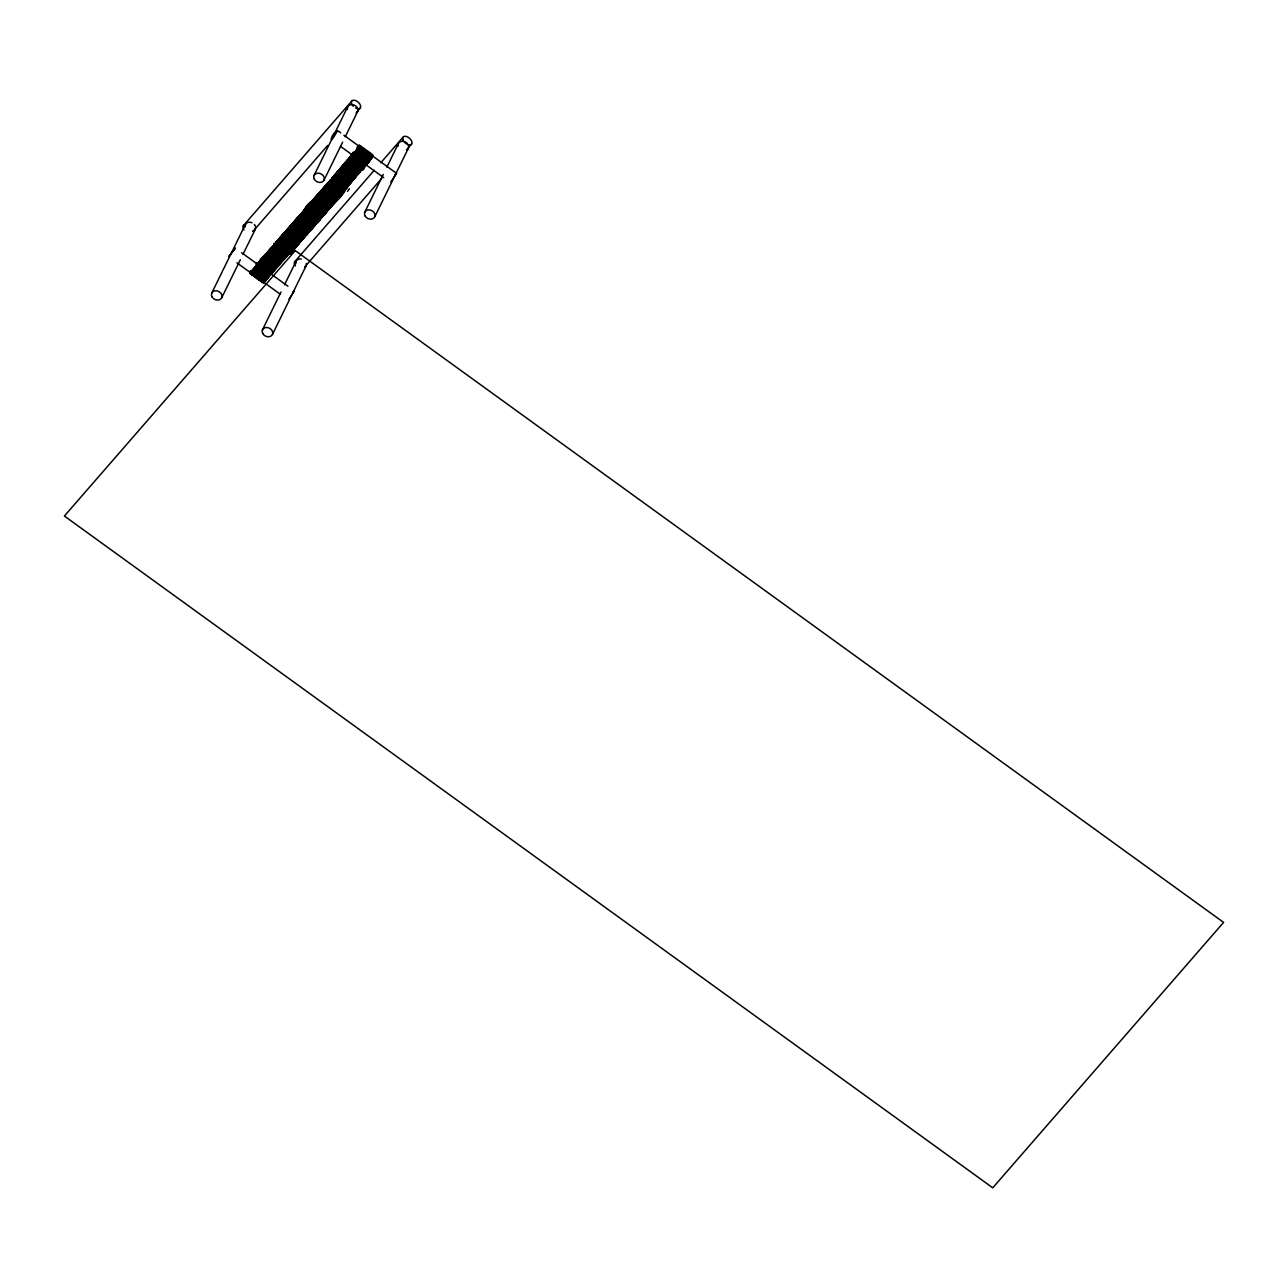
<?xml version="1.0" encoding="UTF-8"?>
<svg xmlns="http://www.w3.org/2000/svg" width="1288" height="1288" viewBox="0 0 1288 1288"><rect width="100%" height="100%" fill="white"/><g stroke="black" fill="none" stroke-linecap="round" stroke-linejoin="round"><path stroke-width="1.5" d="M293.278 225.32L294.179 224.209L277.693 243.271L276.872 242.675L302.004 212.858L309.023 217.962L309.748 216.223L303.533 211.635L303.871 210.218L310.859 215.643L337.939 183.524L312.034 214.404L310.376 214.146L308.927 215.643L308.637 214.838M271.591 264.555L285.63 249.019L284.455 248.053L285.131 246.33L309.651 217.801L299.911 230.552L300.732 231.148L310.118 220.473M321.453 192.91L322.354 191.799L305.868 210.878C301.553 205.581 320.68 195.953 320.728 192.041M329.986 199.093L330.903 197.982L312.243 218.445C313.306 208.833 329.953 197.531 336.265 187.597C338.937 177.937 345.313 195.148 347.873 185.971L361.622 169.662L354.876 164.767L338.68 184.297L340.322 185.327M337.504 130.619C325.317 153.288 333.447 124.405 340.708 132.922M371.073 154.898L396.64 173.397L390.747 181.994M361.155 146.719L356.857 153.9M263.364 282.764L287.401 255.813M332.562 201.395L343.864 188.048L344.862 189.352L345.86 188.724L364.214 166.651L357.565 162.224L359.738 159.937M274.408 244.35L275.342 243.641L276.228 245.058M273.893 245.412L275.052 243.674L262.672 257.713L268.918 262.623L280.671 250.194L273.974 245.412L272.573 246.99L278.852 251.691L280.221 250.918L257.745 276.212M304.532 210.169L277.838 241.564C278.594 245.863 265.65 239.922 282.684 248.037L337.247 184.973M292.553 224.434L275.696 242.611L276.131 244.688L274.489 247.103L261.544 260.723M276.163 244.221L276.131 245.106L277.693 243.271M277.081 245.67L276.421 244.124L293.358 225.609L292.408 226.302M276.421 244.801L276.984 245.718L294.211 226.237L279.689 242.917C277.934 246.829 275.825 243.69 278.578 246.765M277.242 245.155L279.77 242.772L277.532 244.913M278.079 246.008L296.095 225.577L295.177 226.688M305.047 216.787L278.997 246.427C278.707 244.285 278.755 249.115 276.018 249.808L263.316 264.008L264.121 264.587L296.771 228.089L277.178 250.484L279.448 249.292M282.684 250.436L281.154 249.228L266.938 265.264M281.621 246.378C272.09 258.904 285.662 244.736 290.927 238.586M281.476 249.727L282.346 248.745L283.07 250.114L283.376 248.165L290.363 253.591L298.623 244.14M280.655 250.935L281.798 249.035L281.219 249.631M283.312 250.178L284.068 250.838L285.099 248.842M282.941 249.759L300.233 230.005L282.925 249.84L283.376 248.165M282.958 250.001L284.664 251.273L285.646 249.276M302.004 233.241L303.775 231.148L285.727 252.046L284.97 251.369C287.627 248.858 276.984 260.434 284.31 250.613M284.664 251.273L301.65 231.615L303.404 232.887L284.841 253.221M288.512 254.267C279.238 264.298 290.315 251.981 290.798 250.951L305.32 234.271L288.335 253.173M302.294 212.134L303.871 210.218L304.306 212.697L305.868 210.878M304.306 212.697L303.356 213.744M304.387 210.588L330.742 179.563L332.449 180.384L345.554 164.59M306.48 213.518L308.75 210.958L309.442 211.457L307.172 214.033C305.481 212.906 308.412 215.305 309.378 211.602L333.222 184.393L331.467 183.121L330.517 183.991L304.564 212.89L323.208 192.427L321.437 194.52M334.574 179.177L307.864 210.524C306.222 214.436 304.338 211.296 306.222 214.082L324.27 193.184L323.352 194.295M302.278 216.529L307.945 210.379L305.707 212.52M306.222 214.082L306.286 213.132M310.134 217.318L311.245 216.722L311.986 218.268L328.971 198.594L328.263 199.463M312.131 218.155L311.519 215.901L334.123 190.865L312.678 214.452L337.649 187.179L313.692 214.742C310.811 217.785 307.848 216.078 318.538 221.198L320.02 219.153C323.497 209.847 344.83 197.756 344.717 188.66L341.803 192.347L342.624 192.926L358.338 173.622M311.986 218.268L283.811 250.661L310.376 220.651M336.748 187.372L312.678 214.452L336.249 187.613L338.551 188.257L309.362 221.649M312.839 218.88L309.973 222.1M313.387 218.091L313.902 219.652L331.95 198.755L330.179 200.848M338.696 196.13L344.17 191.96L340.209 189.449L313.097 219.057L313.145 217.897M342.672 189.384L316.156 218.332L314.868 219.588L314.192 218.67L314.707 219.829M307.848 215.064L307.784 214.227M305.578 214.291L309.523 217.141L309.78 215.837M316.542 223.275L309.619 218.38L310.263 217.237M312.115 221.472L308.975 219.202L308.09 219.99L314.514 225.352L317.395 221.182L317.106 223.178M331.129 179.74L330.098 180.433L337.198 185.553L327.909 192.83M334.3 180.964L322.322 193.989M336.023 182.655L335.363 182.928M336.909 182.864L334.123 186.792L336.554 186.374L326.476 197L320.406 192.588L331.757 179.29M337.698 184.748L335.073 182.848M337.939 183.524L337.198 185.553M338.502 186.374C341.449 182.751 335.283 186.47 336.345 188.257C339.404 188.821 337.472 183.057 339.469 185.681M339.066 183.508L337.295 187.388L311.116 217.366L312.002 215.547M340.048 185.569L352.88 169.887M341.143 186.374L339.678 185.279L352.622 169.71M342.624 189.384L343.654 187.388M353.121 166.088L338.776 183.588L331.982 178.388M332.449 180.384L338.406 183.959L336.957 183.653L337.73 181.463L325.478 196.275L307.752 214.694M346.408 165.202L329.857 183.701L331.418 183.234L334.284 179M336.989 178.308L334.349 181.769L333.495 180.336M338.502 179.402L335.862 182.848L335.089 181.785M339.356 180.014L336.715 183.476L336.876 180.851L334.944 183.83M336.265 182.799L348.968 167.054M338.1 183.765L351.399 168.229L344.653 163.351M339.71 184.844L338.776 184.957L339.758 182.96M339.968 185.037L340.386 186.116L353.476 170.322M344.073 183.427L341.433 186.889L340.821 185.649L342.962 182.799M341.433 186.889L340.531 185.891M341.626 186.229L342.978 187.501M359.175 168.487L343.461 187.452L341.304 186.197L338.39 189.883L340.161 189.561L343.107 185.392M346.44 185.134L343.783 188.595L343.381 187.501M343.783 188.595L343.091 187.742M343.944 188.354L345.313 188.805L363.699 166.683L366.484 164.832L362.443 161.902M276.228 241.838L300.474 214.404L275.68 242.869L292.038 224.064L299.138 229.2L308.991 217.913M308.669 219.749L283.36 248.423L282.233 251.337M305.111 210.33L303.549 212.166L303.566 211.055M284.455 247.988L283.328 248.584L309.474 219.572M303.823 210.62L329.969 181.608L303.855 210.475M312.63 215.595L311.551 215.772M303.404 213.744L293.036 225.577L292.102 224.756L300.474 214.404L275.68 242.869M313.87 224.176L308.074 220.007L285.276 246.169L284.97 247.602L289.285 252.4M314.997 214.194L313.499 213.792L312.05 216.4L312.565 215.338M249.775 272.187L249.84 273.507L276.357 242.563M251.563 273.813L251.852 274.634M254.976 276.292L255.266 277.097M255.233 276.469L256.022 276.179M258.647 278.949L259.951 279.013M262.349 282.217L262.06 281.412M288.641 253.511L273.555 271.027L276.63 267.469L269.884 262.575L264.33 268.902L263.654 268.258M279.899 247.425L282.072 244.43L281.444 245.75M280.752 248.037L281.669 246.362M287.578 252.979L305.288 232.226L304.371 233.337M308.074 215.032L326.621 194.891L311.036 212.81C302.052 219.974 321.581 208.35 319.102 206.193M308.927 215.643L325.8 196.307L310.376 214.146M315.753 220.586L333.463 199.833L331.676 201.942M319.038 218.397L316.607 221.214L333.495 201.862L332.787 202.731L334.993 202.361L318.957 220.312L326.798 211.747M275.664 242.74L274.682 244.269M311.116 217.366L339.42 184.329L337.923 185.359M278.916 251.707L279.882 250.983L278.916 251.707C283.424 249.969 269.611 243.69 273.41 247.924M282.265 251.337L280.591 252.947C276.678 248.793 290.814 255.668 286.049 256.924M286.725 251.563L286.017 251.063M276.389 245.284L278.916 242.144L276.485 244.495M304.564 212.89L304.853 211.908M312.243 218.445L312.598 217.849M280.43 247.715C282.12 244.817 285.195 247.715 286 242.176M293.68 247.747C292.521 259.983 284.551 248.053 281.058 249.936M314.175 209.783L312.034 214.404L306.769 210.588M314.465 216.159L319.73 219.958L321.855 215.354M358.467 146.848L358.772 145.512M365.84 150.39L364.778 152.564M365.551 151.968L365.583 151.05M372.296 156.846L372.602 155.526M372.57 156.524L372.2 155.478M278.594 242.981L283.859 246.797L307.478 219.572L283.827 246.443L307.204 218.638M310.022 230.294L317.267 222.293L291.555 252.368L284.455 247.232M308.508 211.007L312.034 214.404L335.653 187.179L335.379 186.245M249.679 272.525L250.371 271.124M252.979 273.781L253.06 275.004M254.477 274.875L254.412 276.485M256.537 276.437L256.215 277.87M256.859 276.308L256.553 277.661L257.713 276.614M257.117 276.018L257.181 277.5M257.455 276.26L256.892 277.902A6.585 0.821 -54.1 0 0 256.763 278.482M258.147 277.532L258.083 279.142M258.405 277.709L257.938 278.997L259.097 278.385M319.633 220.007L289.414 254.058L290.347 252.657M211.683 293.213L245.284 224.627M221.778 297.657L240.341 259.757M242.997 254.348L255.378 229.071M313.982 175.603L347.583 107.001M324.077 180.046L342.64 142.131M345.297 136.721L357.678 111.444M262.414 329.921L280.977 292.022M284.519 284.793L296.015 261.335M272.509 334.365L306.109 265.779M364.713 212.311L383.277 174.395M386.819 167.182L398.314 143.709M374.792 216.754L408.409 148.152M280.655 247.618L281.38 246.185L279.416 249.292M305.095 218.558L308.701 213.18L281.203 243.996L282.008 244.591M297.528 228.395L298.446 227.284L282.249 244.768L309.603 213.792L309.088 215.418M280.494 247.859L281.38 246.185M287.337 252.802L288.206 251.128M308.669 215.466L309.555 213.792M358.032 147.685L358.74 146.526M365.003 152.322L365.245 150.809M366.146 151.501L364.681 153.675M371.862 157.683L372.651 156.202M308.235 214.79L308.75 213.18L308.154 214.694M278.997 246.427L281.267 243.851L280.575 243.352L278.305 245.928M306.109 211.055C309.184 206.724 302.117 214.999 306.109 211.055L306.721 211.49M286.322 249.276L285.179 250.902L287.449 248.326L284.922 251.466L313.129 218.59M286.532 252.223L288.963 249.421L288.254 248.906L285.984 251.482M287.675 252.657L289.768 250.001L289.124 251.321M288.512 253.156C285.968 257.375 292.489 248.326 289.977 251.933M314.497 216.883L313.354 218.509L315.624 215.933L313.113 218.316M314.868 219.588L317.138 217.028L316.429 216.513L314.159 219.089M314.449 221.778L317.943 217.608L317.299 218.912M250.033 271.736L250.629 270.673M251.917 273.024L252.496 271.977M252.754 272.154L251.707 274.489L254.509 272.042L252.432 270.657L253.269 269.095L260.015 273.99L259.097 275.165M257.713 275.793L256.924 278.627L282.491 248.793L281.766 249.55M357.42 148.7L358.257 147.444M359.062 149.456L359.819 146.59M359.916 150.068L361.397 146.896L359.738 147.685M360.721 150.648L361.477 147.798M358.434 156.959L362.991 148.877M362.475 151.92L363.715 148.732M363.087 152.354L363.844 149.505M363.329 152.531L364.085 149.682M364.166 153.594L365.067 152.048M364.488 153.819L366.404 150.809L365.164 151.34L365.116 150.358M365.889 154.399L366.661 151.533M366.146 154.576L367.627 151.404L366.227 152.37M366.742 155.011L367.515 152.161M366.146 156.492L367.756 152.338M364.005 160.984L369.044 152.58M368.497 156.283L369.27 153.433M369.302 156.862L370.075 154.013M369.559 157.039L370.316 154.19M370.155 157.474L371.636 154.302L370.236 155.285M370.413 157.667L371.894 154.496L370.493 155.462A6.585 0.821 -54.1 0 1 370.509 157.571L365.824 163.769L367.096 164.252M371.234 158.714L372.135 157.184M372.087 157.442L370.493 159.841M331.418 183.234C330.292 180.9 327.233 181.93 329.599 183.524L331.579 181.35M310.199 218.67L308.17 220.651L311.02 216.722L310.118 217.575M336.345 188.257L338.374 186.277M275.391 246.394L276.389 244.881M276.002 246.829L277.967 243.722M276.437 248.359L274.505 248.713L277.242 245.493M264.829 259.468L258.421 266.809L259.226 267.389L277.886 246.249M277.097 247.586L278.031 246.072L277.274 245.428M278.804 248.858L279.383 247.344M303.292 211.618L300.523 215.193L307.494 219.572L283.859 246.797L279.142 242.273M280.639 250.291L281.541 248.745L279.947 248.246L282.861 245.203M304.596 212.407L301.682 216.094M270.802 263.798L267.791 267.244L266.922 266.584L281.766 249.389M305.449 213.019L302.535 216.706M283.457 250.001L268.033 267.421L271.655 264.41M306.254 213.615L303.34 217.286M305.964 215.643L307.896 212.601M309.844 213.969L305.948 219.185M331.402 179.241L304.371 209.413L306.367 207.996L307.317 208.624L306.351 209.477M285.63 253.8L286.628 252.287M331.531 181.35L332.513 179.837M287.482 252.899L275.004 267.019M287.723 253.092L285.002 256.312L287.305 256.038M312.211 215.724L283.07 250.114M314.658 218.171L318.538 221.198L289.188 254.155L290.058 252.48M311.036 219.314L311.873 217.962M333.479 182.735L334.429 181.206M334.139 183.25L336.039 180.272M312.147 220.119L312.968 218.767M314.884 217.656L311.02 222.856M313.644 221.198L314.642 219.684M336.088 184.619L338.825 180.61M316.639 218.912L312.775 224.128M333.399 201.572L334.317 200.461L313.37 224.563M316.542 221.053L313.628 224.74M340.209 185.392L337.295 189.078L336.538 188.531M341.352 184.12L337.537 189.256L341.062 186.019M340.66 185.826L341.658 184.313M341.819 188.805L342.817 187.275L343.622 187.871M345.409 190.173L344.878 191.123L337.858 186.019M316.365 221.021L333.238 201.685M351.366 155.349L353.282 152.306M353.492 152.209L347.454 160.034M356.663 149.843L357.597 148.555M355.021 154.496L360.06 146.075M358.016 150.535L358.917 149.183A6.585 0.821 -54.1 0 0 359.706 146.22M358.869 151.163L359.755 149.81A6.585 0.821 -54.1 0 0 359.835 147.508M360.576 152.451L362.91 147.991L361.493 148.957M364.343 153.24L361.526 157.217M363.747 154.963L364.923 153.658M365.035 155.687L365.985 154.319A6.585 0.821 -54.1 0 0 366.79 151.34M365.293 155.88L366.243 154.496A6.585 0.821 -54.1 0 0 366.323 152.209M371.427 158.36L368.61 162.336M338.406 183.959C344.942 181.045 333.624 172.302 332.03 178.71L338.953 183.282L332.207 178.404L331.596 179.177L358.161 148.651A6.585 0.821 -54.1 0 0 358.241 146.349M355.874 151.066L356.776 149.794M356.261 153.465L359.159 149.376A6.585 0.821 -54.1 0 0 359.948 146.397M358.933 153.32L360.817 150.567A6.585 0.821 -54.1 0 0 361.606 147.589M362.524 155.912L363.49 154.544M364.842 166.072L358.112 161.483L363.86 154.914M363.103 156.315L364.053 154.963M365.1 155.671L362.105 159.615M365.341 155.848L363.329 158.585M364.955 157.683L366.839 154.93A6.585 0.821 -54.1 0 0 367.644 151.952M366.195 156.46L363.2 160.404M366.017 158.44L367 157.039M367.772 159.712L369.656 156.959A6.585 0.821 -54.1 0 0 370.445 153.98M368.626 160.324L369.608 158.939M291.555 252.368L317.331 221.117M276.147 242.386L275.262 244.205L276.759 242.434M283.827 247.94L283.102 249.647M332.03 178.71L354.152 153.143M256.473 264.668L253.189 269.691L259.886 274.247M254.122 270.448L260.772 261.979L263.38 263.863L255.942 273.265L257.6 272.782M254.976 271.076L259.452 265.409M255.217 271.253L258.244 266.487M256.022 271.832L259.291 267.26L260.74 268.484L261.77 267.083L260.981 268.661L262.623 267.711L261.834 269.273L263.09 269.804M257.536 272.927L260.804 268.339L257.777 273.104M258.63 273.716L261.899 269.144L257.6 274.457L257.842 272.976M259.677 274.344L263.219 269.546L257.825 265.634M262.301 276.373L265.57 271.8L264.652 271.317L265.441 269.739L260.418 276.485L259.435 275.407L263.541 269.788L267.598 272.718M264.507 268.532L256.795 278.288M263.815 277.467L267.083 272.895L266.375 272.38L262.333 277.87L261.528 277.29L262.366 276.244M264.62 278.047L271.269 269.578L264.088 279.142L265.779 278.707M265.473 278.659L285.888 255.185M260.224 274.489L266.664 279.48L270.303 274.666M265.859 269.498L271.253 273.41L266.761 279.464M304.548 216.706L306.222 214.404M304.483 216.851L306.125 214.565M314.642 223.742L305.24 234.416L306.737 234.802L317.476 221.407M332.207 178.404L348.066 159.76M338.776 183.588L354.538 164.542M345.86 188.724L347.438 186.036M345.796 188.644L365.261 164.784L363.57 165.572M358.016 173.751L351.592 168.744L339.114 183.83L341.127 181.093L347.776 186.019M333.834 176.263L331.676 179.306M335.347 177.116L332.851 180.336M336.2 177.728L333.544 181.173M348.163 166.474L335.057 182.268M339.34 184.313L341.127 181.093L338.776 184.957M343.268 182.848L340.789 186.068M344.782 183.943L342.141 187.388M343.542 187.291L345.587 184.522M343.188 188.161L356.293 172.367M346.681 185.327L344.041 188.773M333.962 176.681L332.062 179.145L334.075 176.778M284.149 245.992L281.396 248.504M332.964 179.869L348.694 160.903M348.935 161.081L332.69 180.562M333.817 180.481L352.896 157.651M334.075 180.658L346.649 165.379M334.88 181.238L350.594 162.272M312.324 213.599L281.509 248.584L278.772 246.507M335.572 181.753L351.302 162.787M336.635 182.51L352.349 163.544M337.231 182.944L349.821 167.682M337.488 183.121L350.062 167.859M339.114 183.83L351.592 168.744M339.147 184.265L340.966 181.689M340.048 184.989L342.109 182.188M292.279 251.337L289.269 254.058M340.306 185.166L342.35 182.365M353.733 170.515L340.628 186.309M341.948 186.358L354.538 171.095M342.656 186.873L358.37 167.907M325.526 212.456L317.717 221.761L344.234 191.928L342.849 192.959M343.719 187.629L345.764 184.844M344.315 188.064L360.028 169.098M344.572 188.257L357.146 172.978M364.971 150.02A6.585 0.821 -54.1 0 1 364.182 152.998L337.778 184.232L332.368 180.014M318.233 220.087C321.775 218.509 333.399 203.407 343.316 192.637M338.76 179.579L336.104 183.025M339.613 180.191L336.957 183.653M354.941 152.306L355.842 151.002M357.259 152.097L355.279 154.673M358.112 152.708L355.327 156.186L356.985 155.735M357.919 154.673L358.917 153.288M359.674 155.929L362.572 151.839A6.585 0.821 -54.1 0 0 363.361 148.861M360.527 156.556L363.425 152.451A6.585 0.821 -54.1 0 0 363.506 150.165M362.105 157.619L362.958 156.186M363.941 159.02L364.939 157.651M365.695 160.292L368.593 156.202A6.585 0.821 -54.1 0 0 368.674 153.916M367.756 159.68L365.76 162.256M365.824 162.127L365.567 163.592L370.252 157.394A6.585 0.821 -54.1 0 0 370.332 155.107M369.704 161.081L367.869 163.399M300.909 214.806L277.242 241.677L301.795 214.001M285.695 246.668L291.442 239.101M257.439 263.396L256.344 264.926L257.326 266.02L263.976 258.856M275.391 247.602L257.568 266.197L260.965 262.301M259.999 267.759L260.965 266.503L259.387 265.553L261.818 262.913M262.881 269.9L264.185 268.29L265.376 269.884L267.856 267.099L265.618 270.061L268.709 267.727L266.471 270.673L267.743 271.559L267.469 270.786M285.034 254.573L271.204 269.707L269.756 268.484L266.31 272.509L266.294 270.351L260.675 276.678C263.847 268.065 272.171 260.627 279.512 251.933L280.559 251.16L279.77 252.351L285.856 256.763M269.627 272.959L271.446 269.884L272.364 270.367L268.918 274.408L270.174 274.924M269.965 275.02L273.684 270.77L268.274 266.858M315.013 215.434L319.73 219.958L326.701 211.844M282.297 246.378L297.625 228.701L296.675 229.393M300.088 231.856L301.054 231.18L284.423 250.242M280.913 247.811L299.138 229.2M307.977 214.613L325.767 194.279L324.866 195.39M335.089 185.891L336.474 186.39L335.17 187.404L337.891 183.765L308.879 216.336M287.739 252.754L304.467 233.643L303.501 234.336M315.914 220.361L342.882 189.561M275.149 246.217L261.867 260.756L260.305 260.128M275.439 246.394L273.652 248.101L276.051 246.829M302.374 213.035L300.474 215.096L301.312 213.728L308.379 218.767L298.607 229.457M276.244 247.006L264.764 259.613M277.757 248.101L266.326 260.562M331.773 181.544L321.469 193.361M306.013 215.643L304.032 217.801M306.802 216.223L304.837 218.38M308.669 211.103L307.864 210.524L331.579 184.764L334.188 183.25M332.207 185.408L333.012 185.987L334.977 183.83M333.93 186.47L337.134 181.028L337.987 181.656M284.873 253.221C281.911 254.879 284.213 256.553 285.678 253.8M340.064 187.533L329.116 200.091M311.728 223.355L313.692 221.198M312.533 223.951L314.497 221.778M341.674 190.656L339.903 190.962L341.867 188.805M340.95 191.735L343.526 189.996L343.864 188.048M344.588 190.769L317.363 221.745L312.726 218.59M354.393 164.816L347.502 159.97L350.529 156.363M335.524 176.681L340.918 180.61L358.177 159.664L356.486 160.453M293.358 225.609L292.666 226.479L303.292 215.531M293.262 226.913L295.033 224.82L293.97 226.044M294.211 226.237L293.519 227.107L294.952 226.962L304.338 216.287M320.583 193.908L330.613 182.51M294.308 227.686L295.016 226.817L296.449 228.057L297.592 226.672L295.821 228.765M322.386 193.844L321.694 194.697L324.27 193.184M295.725 227.316L295.016 228.185L296.449 228.057M296.771 228.089L296.079 228.958L298.446 227.284M323.9 194.923L323.191 195.792L324.624 195.647L334.284 185.166L311.036 212.81M297.625 228.701L296.932 229.57L298.301 229.393L297.56 228.845L306.963 218.171M323.996 196.372L324.705 195.502M324.85 197L325.558 196.13M300.941 232.484L302.728 230.375L301.811 231.486M329.229 198.787L328.521 199.656L338.148 189.69M303.404 232.887L302.696 233.756L304.145 233.611L313.531 222.937M304.467 233.643L303.759 234.513L314.385 223.549M304.354 234.947L306.142 232.854L305.224 233.965M305.32 234.271L304.612 235.124L305.997 234.947L290.798 250.951L291.845 251.563M332.642 201.25L331.934 202.119L342.56 191.155M304.95 209.397L329.487 181.334M347.502 159.97L334.075 176.247L344.508 163.624M334.156 175.715L347.744 159.728L348.774 160.372M310.521 228.523L316.059 224.337L308.975 219.202L284.938 247.248M354.248 164.864L357.275 161.242L351.882 157.345M320.02 219.153L318.973 218.541L334.172 202.554L327.957 197.917L337.15 186.808M360.157 168.519L362.057 166.313M361.445 169.742L347.985 185.73L341.256 180.835L352.268 167.73M354.039 153.401L354.973 152.145M356.035 153.208L354.216 155.381L353.266 154.254M356.889 153.819L355.069 155.993L355.327 154.544M356.132 155.285L360.012 149.988A6.585 0.821 -54.1 0 0 360.093 147.701M356.921 155.864L357.935 154.576M358.676 157.136L359.69 155.848M359.288 157.571L363.168 152.274A6.585 0.821 -54.1 0 0 363.973 149.295M359.529 157.764L360.543 156.476M360.576 158.376L361.735 157.023M361.155 158.794L362.025 157.426M362.347 159.793L363.361 158.505M363.957 158.939L360.56 161.338M364.713 161.499L365.712 160.211M365.518 162.079L369.398 156.782A6.585 0.821 -54.1 0 0 370.187 153.803M367.37 161.403L364.826 164.413M367.66 163.495L368.803 162.143M347.744 159.728L333.125 176.681L334.832 177.325M296.691 227.783L297.592 226.672M351.334 162.369L353.379 159.857M325.703 196.001L326.621 194.891M300.957 230.874L301.875 229.763L300.796 231.003M329.132 198.481L338.293 188.064M302.857 232.259L303.775 231.148M331.032 199.865L331.95 198.755M308.589 220.377L285.646 246.7L299.75 229.747M331.048 199.511L327.909 197.225L312.63 214.838M319.022 206.289L312.002 214.049C311.986 210.137 296.997 203.085 312.823 213.406L335.637 187.066L330.388 183.363M328.408 197.595L312.598 214.484C316.558 212.906 323.063 220.973 318.072 219.701M293.036 225.577L294.179 224.209M322.354 191.799L321.211 193.184L329.599 183.524M279.448 242.724L295.033 224.82M348.613 161.048L353.556 156.057M348.871 161.225L351.672 157.796M323.208 192.427L307.623 210.33M280.494 243.496L279.689 242.917L296.095 225.577M349.467 161.66L354.667 156.862M349.724 161.837L352.526 158.408M353.331 158.988L347.39 166.12M351.222 162.932L356.164 157.957M325.767 194.279L309.378 211.602L310.183 212.182M352.027 163.512L354.828 160.082M355.086 160.259L349.145 167.392M352.88 164.123L355.681 160.694M355.939 160.871L349.998 168.004M340.998 180.368L353.041 165.878M300.732 231.148L301.875 229.763M355.697 166.168L360.64 161.193M355.939 166.345L358.756 162.916M287.127 248.294L302.728 230.375M356.551 166.78L359.352 163.351M330.903 197.982L315.302 215.901M356.792 166.957L361.735 161.982M357.597 167.553L360.415 164.107M358.306 168.052L361.107 164.623M289.687 250.146L288.882 249.566L305.288 232.226M359.111 168.631L361.912 165.202M290.541 250.758L306.142 232.854M333.463 199.833L317.057 217.173L317.862 217.753M359.352 168.809L362.17 165.379M359.964 169.243L362.765 165.814M334.317 200.461L318.716 218.364M360.205 169.436L363.023 165.991M364.359 166.361L346.858 186.905M349.048 158.601L351.978 155.075L359.272 159.97M355.069 162.948L357.082 160.662M355.279 163.206L357.178 160.775M354.651 164.912L358.805 160.115L366.356 165.106L367.241 163.978L360.495 159.084M358.772 160.131L341.24 180.851M360.35 168.841L362.363 166.361M361.171 169.243L363.119 166.909M363.184 166.957L346.907 186.438M365.196 165.347C361.783 179.274 355.504 157.619 351.608 169.034M251.514 271.269L252.464 270.045M252.48 272.396L254.187 270.319M251.901 273.459L254.428 270.496M253.317 273.008L255.04 270.931M253.559 274.65L255.314 272.621L255.088 274.28M254.38 273.781L256.087 271.704M255.877 274.859L256.747 273.845M256.135 275.052L256.811 273.716L255.056 275.745M256.731 275.487L257.922 274.505L256.167 276.534M256.988 275.664L258.695 273.587M258.035 276.276L259.21 274.924M258.598 276.389L259.548 275.165L263.589 278.095M259.548 277.516L260.723 276.55L259.806 277.709M260.401 278.144L261.577 277.162L260.659 278.321M261.464 278.9L263.171 276.823M263.219 280.172L264.926 278.095M264.072 280.784L264.99 279.625M265.119 281.396L266.294 280.06M303.517 211.651L304.934 210.024M335.492 176.054L333.528 176.649L346.81 161.258M343.896 166.184L347.567 161.789M340.096 177.1L342.511 174.234M349.37 167.843L351.833 164.88M349.612 168.02L352.075 165.057M340.821 179.918L350.417 168.454M341.336 180.626L343.767 177.76L341.626 180.529M352.236 167.762L346.182 174.91L352.381 167.714M346.649 174.927L351.479 169.227M349.805 172.624L352.22 169.775M351.463 180.706L355.086 176.44M357.501 173.59L361.123 169.308M346.585 165.54L349.789 161.692M348.887 167.198L352.091 163.367M349.74 167.826L352.944 163.978M341.352 181.64L365.245 153.771A6.585 0.821 -54.1 0 0 365.309 151.485M352.558 169.855L355.762 166.023M352.799 170.032L356.019 166.2M353.411 170.467L356.615 166.635M353.653 170.66L356.873 166.812M354.458 171.24L357.678 167.392M356.213 172.512L359.433 168.664M357.066 173.123L360.286 169.292M253.591 271.559L257.391 265.875M255.282 271.124L254.444 272.171L255.249 272.75M263.879 277.322L261.335 280.285M262.349 282.04L268.983 274.264L264.942 279.754L265.892 280.398L267.099 279.11L260.337 274.231M278.24 241.758L279.142 241.017L278.24 240.405L276.743 241.307L283.763 233.547M310.891 205.259L304.918 208.914L328.601 182.139M292.054 224.176L300.394 214.436L304.87 217.656M320.277 192.411L329.084 182.413L304.918 208.914L305.82 208.237M325.735 196.452L334.188 186.647M300.346 232.049L310.972 221.085M330.002 199.543L339.404 188.869L338.502 188.37M288.19 249.051L287.385 248.471L312.034 221.842M331.515 200.638L340.901 189.964M333.415 202.007L342.817 191.332M243.271 225.786L351.672 101.156M253.301 231.003L327.732 145.399M356.47 112.378L360.382 107.87M307.832 206.627L329.358 181.882M280.398 239.568L284.197 235.205M321.324 197.418L323.852 194.504M295.612 227.042L298.14 224.128M312.388 207.754L314.916 204.84M321.243 197.563L323.787 194.649M292.006 236.107L294.533 233.192M300.877 225.915L304.676 221.552M317.653 206.611L321.453 202.248M326.508 196.436L331.579 190.608M287.127 242.208L283.698 245.831L290.847 238.683M292.199 236.38L297.254 230.552M301.054 226.189L307.397 218.912M317.83 206.901L324.173 199.624M326.701 196.71L335.572 186.518M286.822 246.588L284.889 246.684L308.573 219.765M308.862 219.846L285.163 246.765M337.037 187.452L313.145 214.291L313.95 213.583M334.22 190.898L313.145 215.209C311.986 210.733 322.95 219.379 319.666 219.507M290.621 242.208L294.421 237.845M327.844 199.962L330.372 197.048M296.964 239.874L299.492 236.976M322.596 210.395L325.204 207.336M293.358 248.938L295.886 246.024M302.229 238.747L306.029 234.384M309.828 230.021L315.077 224.482M320.261 217.994L322.805 215.096M327.86 209.268L332.932 203.44M335.46 200.542L341.803 193.264M293.551 249.228L298.607 243.4M302.406 239.037L307.478 233.209M328.054 209.542L343.252 192.073M347.519 191.381L349.451 188.773M294.598 261.867L374.261 170.274M380.797 162.771L402.999 137.236M304.612 267.083L381.667 178.485M406.477 149.955L411.709 143.95M278.111 240.969L284.262 233.917M312.437 201.524L306.286 208.576L312.034 214.404M326.782 197.064L335.669 187.163L332.336 189.223M285.759 246.604L284.423 246.877L291.957 239.471M320.132 207.078L313.113 214.855L336.265 187.597L342.045 191.783M308.75 210.958L323.191 194.424M275.648 243.029L277.644 240.631M276.179 255.459L270.094 262.317L278.047 253.446M292.263 250.629L291.491 251.901L298.526 244.237M353.411 153.964C346.198 156.428 358.95 163.173 357.903 160.678M353.733 156.395L354.297 155.22L351.35 157.748M355.939 154.979L352.832 157.796M355.391 157.587L356.213 156.605L357.967 157.877L355.633 159.841M356.1 158.102L357.694 156.251M358.499 156.83L354.764 160.227M356.889 158.682L357.629 157.844M357.742 159.293L358.563 158.311L360.012 159.132M358.821 158.488L358.064 159.487L359.594 157.619M359.046 160.082L360.173 158.843M362.411 159.664L359.304 162.481M360.817 161.515L361.558 160.678M361.67 162.127L363.264 160.275M362.475 162.707L364.069 160.855M363.168 163.222L363.989 162.24L362.234 160.968L359.916 162.932M364.23 163.978L364.794 162.819L362.475 164.784M365.084 164.606L365.647 163.431M365.824 165.138L371.266 158.118A6.585 0.821 -54.1 0 0 372.055 155.156M366.13 165.218L367.982 163.157M262.8 257.455L259.838 261.464L260.707 262.108L263.718 258.679M262.704 257.986L249.711 273.169M262.672 263.364L265.634 260.047M264.056 268.548L262.8 268.017L265.038 265.07L261.947 267.405L267.389 261.319M267.985 261.754L264.362 264.764L278.208 249.631M266.471 265.908L269.546 262.333M267.276 271.253L283.521 253.478M273.41 265.682L267.019 273.024L267.824 273.603M271.446 269.884L274.457 266.439M275.31 267.067L272.299 270.512L273.249 271.14M276.501 267.727L270.673 273.909L270.399 273.153M334.461 202.619L343.268 192.765L340.016 194.794M260.192 260.369L273.088 246.072M261.657 260.53L272.798 248.085M263.911 258.985L274.795 247.167M264.507 259.419L274.36 248.439M265.409 261.206L267.985 258.276M267.92 261.899L278.804 250.065M269.401 261.577L274.36 256.038M286.548 256.409L279.802 251.514L263.782 269.321L263.171 268.307M270.738 263.927L281.621 252.11M273.346 265.827L284.229 253.994M274.151 266.407L283.891 255.507M274.392 266.584L285.276 254.75M275.246 267.196L286.129 255.378M269.723 272.782L270.48 273.33L277.725 265.312M281.428 261.174L286.387 255.636L273.974 270.416L267.196 265.57L273.974 270.416M270.255 273.442L270.528 274.199L286.564 255.926M357.066 147.267L357.919 146.301M353.282 154.608L359.336 145.319L358.322 145.834M356.824 157.265L361.526 151.082A6.585 0.821 -54.1 0 0 361.606 148.78M358.74 157.007L357.887 158.038L359.352 157.442M359.787 159.261L360.898 158.022M361.123 158.521L354.764 165.395L357.613 161.483L360.302 163.447M362.17 159.471L361.3 160.501L360.35 159.374M364.778 161.37L363.908 162.385L365.583 161.95M394.659 175.071L395.4 174.25M273.475 246.04L260.353 260.079L273.571 245.815L277.628 248.745M269.739 262.028L279.19 251.691M269.578 261.931L278.24 252.448M263.444 269.079L265.779 266.519M274.151 269.804L286.564 256.215M263.847 268.645L266.6 265.65M311.503 216.191L313.451 213.76M283.328 248.584L285.775 245.976M304.902 212.279L305.964 210.701M276.727 244.688L277.789 243.11M284.165 250.065L286.596 247.715M332.401 177.583L333.318 176.601M250.758 272.074L251.659 270.995M251.643 273.265L252.545 272.251A6.585 0.821 -54.1 0 0 251.546 274.698M252.802 272.428L250.613 273.684M252.496 273.893L253.398 272.863M253.575 273.201L252.11 274.634M254.251 275.165L255.153 274.135M255.314 275.922L256.215 274.891M255.91 276.357L256.811 275.326M258.405 275.874L256.28 277.644M258.26 276.163L255.716 277.709A6.585 0.821 -54.1 0 1 256.199 276.373L255.523 277.097M257.842 277.194L258.743 276.115M258.727 278.401L259.629 277.371M259.886 277.548L258.341 279.142A6.585 0.821 -54.1 0 0 258.373 279.641L260.74 278.176M259.58 279.013L260.482 277.983M260.643 279.77L261.528 278.755M262.14 280.865L267.888 273.475L268.677 274.215M262.398 281.042L263.299 280.027M263.251 281.669L264.153 280.639M265.489 280.993L263.927 282.378M292.762 292.247L294.453 290.975L288.914 299.17M346.955 186.68L347.841 184.989M311.277 212.987L326.476 197L325.107 197.177M330.807 200.123L315.56 216.078L316.365 216.658M333.029 176.907L334.671 175.458M336.265 178.613L338.036 178.05M336.909 179.241L338.1 177.937M345.699 185.44L346.231 183.83M345.651 185.553L347.084 184.442M345.892 185.746L346.778 184.377M346.697 186.164L347.889 185.037L346.826 186.277M305.675 212.939L306.818 211.329M277.5 245.332L278.643 243.722M310.038 216.191L311.438 214.742M281.863 248.584L283.763 246.845M317.717 221.761L319.134 220.296M289.542 254.155L290.959 252.69M280.768 248.842L281.428 248.037M337.826 183.17L337.231 184.232M339.388 185.842L340.241 184.925L339.63 186.019M276.807 241.291L277.548 240.663L284.68 245.734M306.142 208.753L312.823 213.406L311.986 213.953L312.646 212.488M283.827 246.443L284.584 245.123L283.65 244.285M285.324 246.201L284.503 246.845C286 244.43 294.034 251.241 291.523 252.013L292.328 251.369L286.983 247.634M357.484 146.784L358.611 145.641M330.71 184.313L331.676 183.427M301.424 215.917L302.39 215.016M331.579 184.764L332.513 183.894M302.696 215.08L293.889 226.205M303.549 215.708L294.147 226.382L294.952 226.962M306.109 217.559L297.303 228.668M305.755 218.863L306.705 217.994M311.229 221.262L301.199 232.661L302.632 232.516M312.726 222.357L303.34 233.031L304.145 233.611M313.789 223.114L304.982 234.223M352.461 158.553L355.15 155.848M359.288 163.495L361.493 161.805M360.334 164.252L362.54 162.562M361.848 165.347L364.053 163.657M362.942 166.136L365.148 164.462M363.989 166.764L364.987 165.798M300.426 214.532L301.312 213.728L305.739 216.867M308.106 220.103L308.991 219.298M279.335 251.402L280.333 250.693M250.967 271.72L249.808 272.782M251.015 273.829L251.756 273.088A6.585 0.821 -54.1 0 1 252.384 272.09M252.609 273.7L251.45 274.666M253.672 274.473L252.351 275.278A6.585 0.821 -54.1 0 1 252.834 273.942M254.364 274.972L253.06 275.793A6.585 0.821 -54.1 0 1 254.138 273.362L253.752 275.519M255.427 275.745L253.865 276.373A6.585 0.821 -54.1 0 1 254.348 275.036M257.262 277.709L258.051 276.839M258.84 278.208L257.681 279.174M260.74 279.593L259.435 280.398A6.585 0.821 -54.1 0 1 259.548 279.899M261.448 280.092L260.128 280.913A6.585 0.821 -54.1 0 1 260.24 280.414M262.253 280.687L261.094 281.637L261.883 281.396M262.494 280.865L261.754 281.605A6.585 0.821 -54.1 0 0 261.786 282.104L263.348 281.476M263.106 281.299L262.092 282.04M264.797 281.734L263.493 282.652M307.413 219.604L308.379 218.767L306.995 219.797M305.369 208.737L306.56 208.076M307.317 208.624L305.659 208.817M306.657 209.542L307.558 208.801M277.194 241.13L301.183 214.275L302.117 215.144M292.279 250.677L291.394 251.402L292.328 251.257M287.771 248.826L289.349 248.616M305.417 209.284L305.771 208.205L306.769 209.719M277.242 241.677L278.063 241.033M312.791 213.438L311.986 213.953M277.902 249.566L276.018 249.808M279.061 250.242L265.215 265.376L266.165 266.02M281.863 252.287L281.331 253.656L282.474 252.722M282.716 252.899L268.886 268.033L269.691 268.612M301.279 224.096L307.478 219.572L302.503 222.647M352.22 157.361L353.814 156.251M353.878 158.569L355.456 157.442M356.245 160.275L357.823 159.149M357.549 161.064L359.4 159.696M361.67 164.188L363.248 163.077M362.717 164.961L364.295 163.834M363.329 165.395L364.907 164.268M364.617 166.184L366.356 165.106M291.491 251.901L292.328 251.369L287.9 248.89M311.841 227.187L316.735 222.808M260.353 260.079L272.976 246.105M276.775 241.79L277.612 240.711M257.858 263.621L256.57 263.138L258.131 264.394M251.402 273.813L250.452 273.893A6.585 0.821 -54.1 0 1 250.564 273.394M252.255 274.425L251.305 274.521A6.585 0.821 -54.1 0 1 251.402 274.006M255.668 276.888L254.718 276.984A6.585 0.821 -54.1 0 1 254.815 276.485M258.469 278.933L257.519 279.013A6.585 0.821 -54.1 0 1 258.002 277.693M259.081 279.367L258.534 279.786A6.585 0.821 -54.1 0 1 259.113 278.482M262.736 282.024L261.947 282.265A6.585 0.821 -54.1 0 1 262.156 281.782M264.008 282.587L262.8 282.829A6.585 0.821 -54.1 0 1 263.283 281.509M283.263 247.135L282.201 246.539M309.973 216.078L310.859 215.643L308.701 213.244M310.247 217.511L311.277 217.237M281.798 248.471L282.684 248.037L278.788 245.01M347.47 186.341L346.424 185.714M327.216 196.839L324.673 194.891M340.386 181.222L337.44 179.209M311.873 213.438L312.807 213.293M320.503 218.863L318.603 218.187M356.76 161.644L350.384 156.637L351.157 155.8L356.551 159.696M350.948 168.631L344.54 163.898M258.743 275.262L257.858 274.634M341.626 180.529L342.56 181.173M281.058 250.532L287.659 255.233M302.004 212.858L302.938 212.375M290.718 252.69L289.897 252.094M316.494 216.175L320.503 218.976M280.639 243.013L283.312 244.865M343.896 135.24L367.869 152.58M340.579 146.446L351.769 154.528M364.552 163.785L383.727 177.663M359.996 161.064L359.61 160.211M358.241 160.92L362.282 163.85M348.758 158.472L352.799 161.403M349.145 160.63L351.833 162.578M353.089 169.436L358.483 173.349M335.991 178.002L335.073 177.502M341.916 182.445L341.046 181.801M340.628 184.506L346.021 188.418M340.402 184.731L343.091 186.696M335.089 182.59L337.714 184.49M310.505 212.23L309.619 213.357M314.449 215.273L313.515 214.5M305.594 214.033L309.539 216.883M303.759 214.146L309.023 217.962M277.483 241.21L278.594 242.112M286.274 247.682L285.34 246.894M286.467 252.464L284.745 256.119M272.718 246.394L279.464 251.273M272.573 246.523L275.278 248.487M281.009 252.625L286.403 256.537M264.153 258.437L266.841 260.385M276.002 267.743L269.756 262.833M262.543 262.72L259.854 260.756L257.31 263.654L258.292 264.748M264.442 264.636L261.706 267.228L260.901 266.648M267.341 271.124L269.095 272.396M241.597 252.706L255.99 263.106M269.884 273.153L287.932 286.226M262.382 277.741L264.137 279.013M236.895 262.833L257.664 277.854M262.462 281.331L280.043 294.05M286.838 247.827L290.38 251.224L286.95 247.698M315.125 215.305L319.73 219.958M280.414 243.303L283.859 246.797M257.101 263.074L257.375 263.847L260.901 259.983L256.698 264.201L256.425 263.428M353.298 106.324A5.522 3.204 41 0 1 353.411 100.174A5.522 3.204 41 0 1 360.543 105.664A5.522 3.204 41 0 1 355.552 108.063M244.012 229.876A5.522 3.204 41 0 1 245.734 224.82M295.338 265.956A5.522 3.204 41 0 1 296.015 260.933M306.27 263.428A5.522 4.444 26.1 0 1 304.58 267.534M295.838 263.686A5.522 4.444 26.1 0 1 301.392 259.017M254.332 224.402A5.522 4.444 26.1 0 1 252.69 231.325M245.106 226.978A5.522 4.444 26.1 0 1 252.029 222.744M347.406 109.351A5.522 4.444 26.1 0 1 354.329 105.117A5.522 4.444 26.1 0 1 356.148 113.199M408.119 144.61A5.522 4.444 26.1 0 1 406.879 149.907M398.137 146.059A5.522 4.444 26.1 0 1 403.691 141.39M405.06 141.825A5.522 4.444 26.1 0 1 407.346 143.499M257.777 279.206A6.585 0.821 -54.1 0 1 258.26 277.87M254.106 276.55A6.585 0.821 -54.1 0 1 254.219 276.051M250.693 274.086A6.585 0.821 -54.1 0 1 250.806 273.571M254.96 277.162A6.585 0.821 -54.1 0 1 255.072 276.662M249.695 273.362A6.585 0.821 -54.1 0 1 250.79 270.931M363.119 148.684A6.585 0.821 -54.1 0 1 362.331 151.662M367.885 152.129A6.585 0.821 -54.1 0 1 367.096 155.107M368.69 152.708A6.585 0.821 -54.1 0 1 367.901 155.687M228.878 256.489L235.334 248.198L228.878 256.489M342.769 174.427L340.354 177.277L342.721 174.54M315.093 225.159L306.286 235.028L315.093 225.159M295.242 250.613L64.4 516.037L992.758 1187.826L1223.6 922.401L295.242 250.613M286.966 256.119L286 256.827L287.031 256.135M403.096 140.183A5.522 3.204 41 0 0 411.13 144.546A5.522 3.204 41 0 0 407.829 137.043A5.522 3.204 41 0 0 403.096 140.183M262.688 333.479A5.522 4.444 26.1 0 0 271.897 335.347A5.522 4.444 26.1 0 0 267.791 327.603A5.522 4.444 26.1 0 0 262.688 333.479M211.957 296.771A5.522 4.444 26.1 0 0 221.166 298.639A5.522 4.444 26.1 0 0 217.06 290.895A5.522 4.444 26.1 0 0 211.957 296.771M314.256 179.145A5.522 4.444 26.1 0 0 323.465 181.028A5.522 4.444 26.1 0 0 319.36 173.284A5.522 4.444 26.1 0 0 314.256 179.145M364.987 215.853A5.522 4.444 26.1 0 0 374.18 217.736A5.522 4.444 26.1 0 0 370.091 209.992A5.522 4.444 26.1 0 0 364.987 215.853"/></g></svg>
